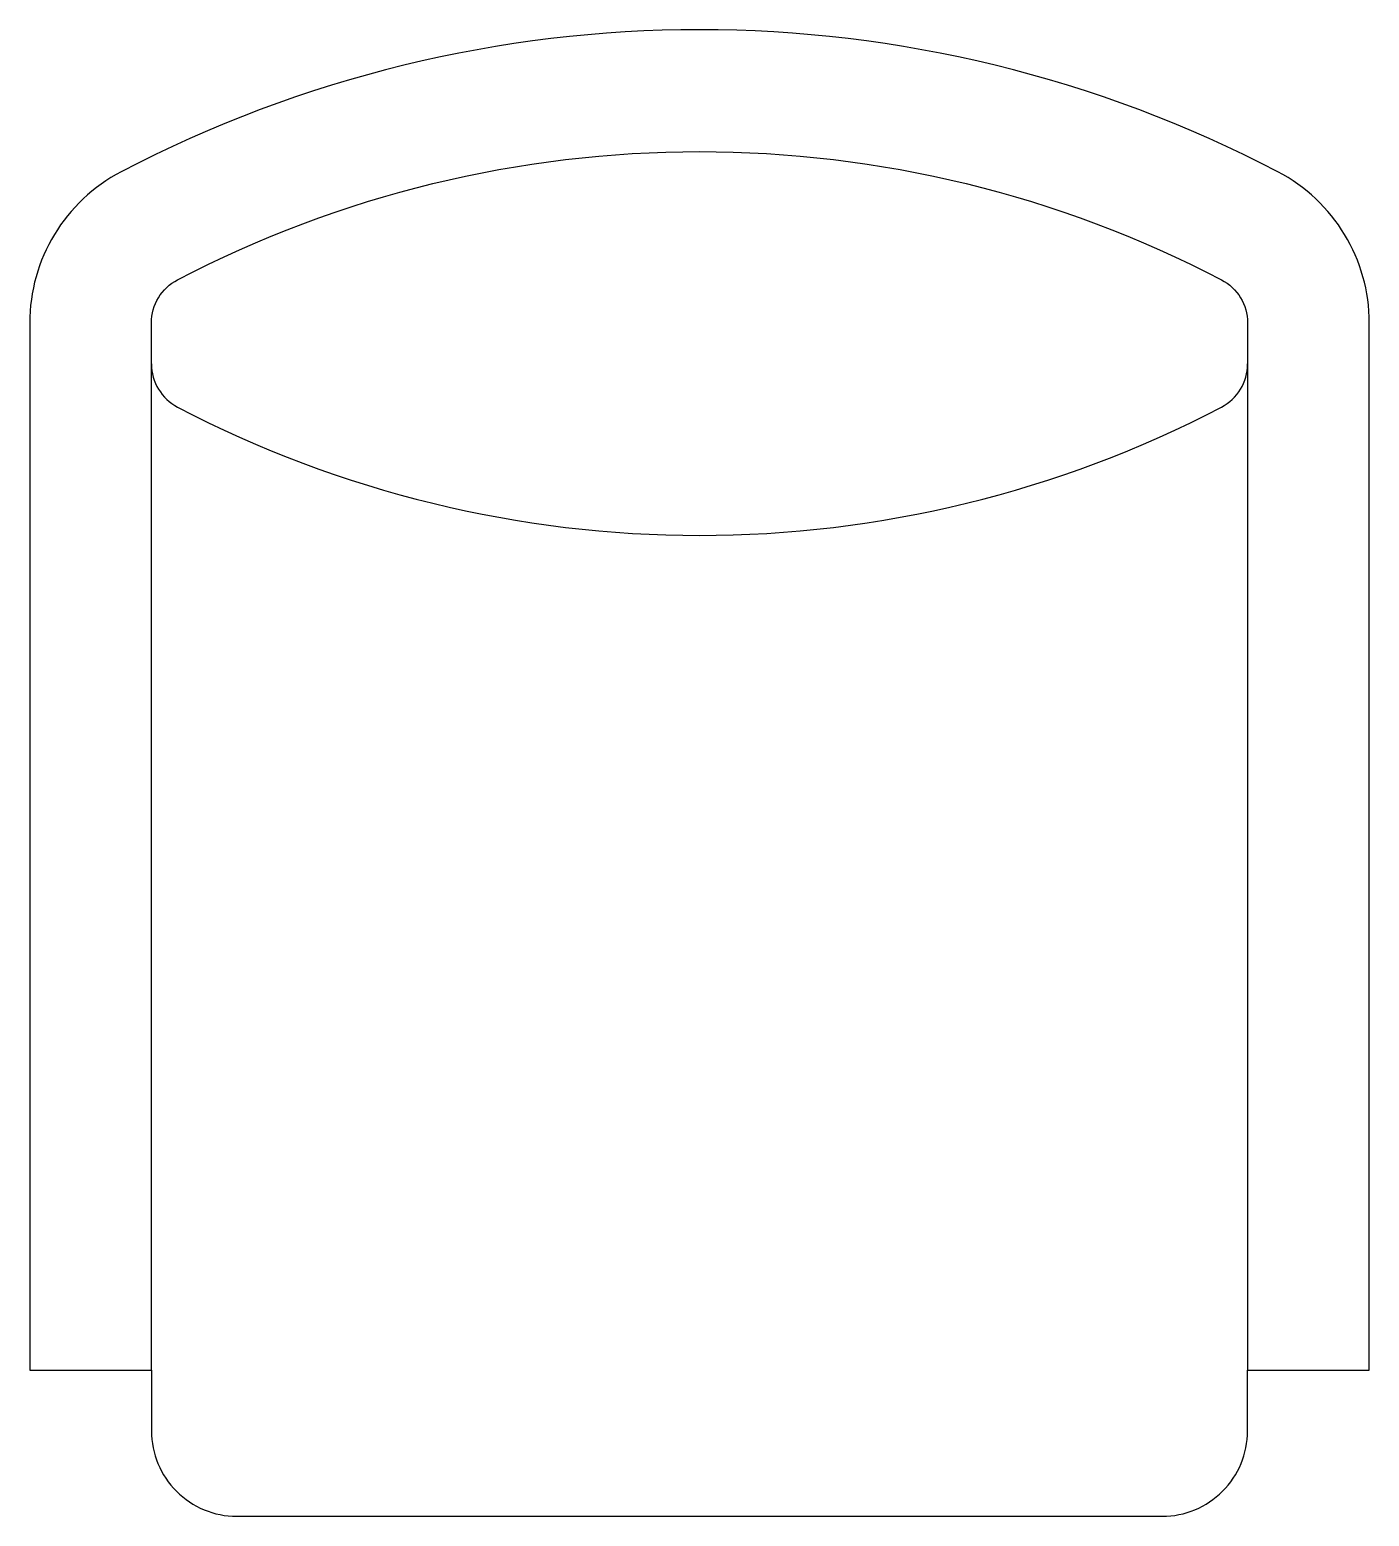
# Model space of a CAD drawing. Extents: x 9.524 to 10.074, y 31.46 to 32.07.
import ezdxf

# ---------------------------------------------------------------- set-up
doc = ezdxf.new("R2010")
doc.units = 0
doc.header["$MEASUREMENT"] = 0
doc.layers.add('A-MOBILIA', color=2, linetype='CONTINUOUS')

msp = doc.modelspace()

# ---------------------------------------------------------------- linework, layer by layer
at = {"layer": 'A-MOBILIA'}
msp.add_lwpolyline([(9.57439, 31.51958), (9.57439, 31.94925, -0.279261), (9.58512, 31.96698, -0.245514), (10.01365, 31.96698, -0.279261), (10.02439, 31.94925), (10.02439, 31.51958), (10.07439, 31.51958), (10.07439, 31.94925, 0.279261), (10.0368, 32.01129, 0.245514), (9.56197, 32.01129, 0.279261), (9.52439, 31.94925), (9.52439, 31.51958)], format="xyb", close=True, dxfattribs=at)
msp.add_lwpolyline([(9.57439, 31.51958), (9.57439, 31.49458, 0.414214), (9.60939, 31.45958), (9.98939, 31.45958, 0.414214), (10.02439, 31.49458), (10.02439, 31.51958)], format="xyb", dxfattribs=at)
for centre, radius, start, end in [((9.59439, 31.93243), 0.02, 180, 242.41181), ((10.00439, 31.93243), 0.02, 297.58819, 0), ((9.79939, 32.32476), 0.46266, 242.41181, 297.58819)]:
    msp.add_arc(centre, radius, start, end, dxfattribs=at)

doc.saveas('drawing.dxf')
